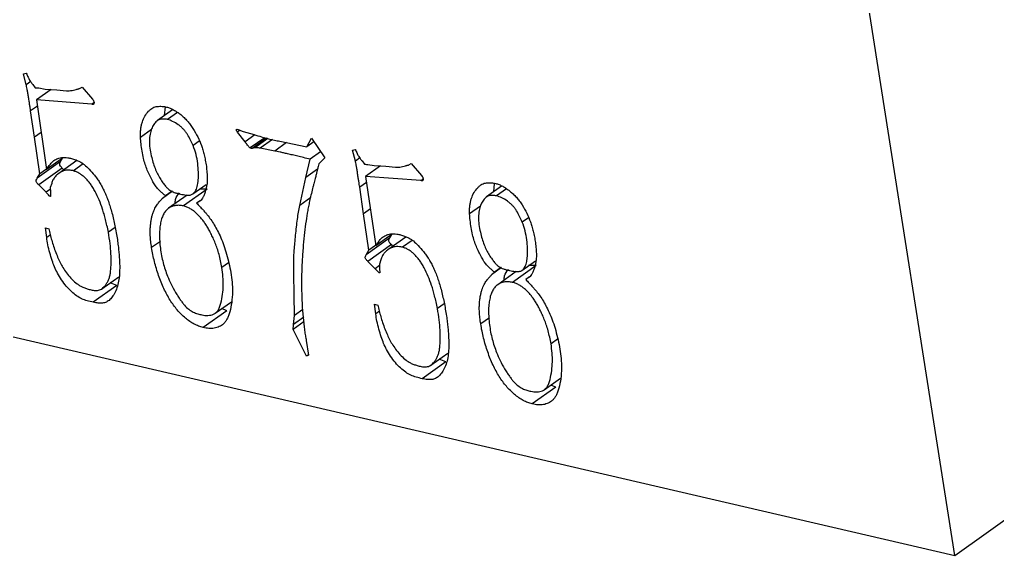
# Model space of a CAD drawing. Header units: millimetres. Extents: x 0 to 210, y 0 to 297.
# Drawn here: x 173.9 to 182.33, y 243.21 to 247.83 of the extents above; entities that cross this region are included whole.
import ezdxf

# ---------------------------------------------------------------- set-up
doc = ezdxf.new("R2010")
doc.units = ezdxf.units.MM

msp = doc.modelspace()

# ---------------------------------------------------------------- linework, layer by layer
at = {"color": 7, "linetype": 'Continuous', "lineweight": 25}
for p, q in [((181.9591, 243.2139), (180.8704, 250.1627)), ((173.9374, 247.3655), (173.962, 247.3712)), ((173.9623, 247.2713), (173.9374, 247.3655)), ((174.0009, 247.2989), (173.9623, 247.2713)), ((174.0201, 247.2723), (174.0398, 247.2449)), ((174.1783, 247.2302), (174.0511, 247.1395)), ((174.0704, 247.2433), (174.1251, 247.2335)), ((174.1251, 247.2335), (174.2245, 247.2273)), ((174.2245, 247.2273), (174.3093, 247.2191)), ((174.3567, 247.2224), (174.3931, 247.2313)), ((174.4223, 247.2385), (174.4432, 247.251)), ((174.4432, 247.251), (174.5328, 247.1473)), ((174.0511, 247.1395), (174.1375, 246.5397)), ((174.527, 247.1029), (174.0511, 247.1395)), ((174.0333, 246.818), (174.0002, 247.0456)), ((174.5457, 247.1162), (174.527, 247.1029)), ((175.2213, 247.054), (175.0924, 246.9621)), ((175.1539, 247.006), (175.1615, 247.0792)), ((175.2638, 247.0331), (175.1777, 246.9717)), ((175.0403, 246.8841), (174.9465, 246.8173)), ((175.778, 246.8868), (175.8314, 246.8684)), ((175.803, 246.8782), (175.7817, 246.8631)), ((174.0779, 246.5024), (174.0333, 246.818)), ((175.8476, 246.7792), (175.7817, 246.8631)), ((175.8314, 246.8684), (175.924, 246.8414)), ((175.9317, 246.8392), (175.8476, 246.7792)), ((176.0161, 246.8147), (175.8916, 246.7259)), ((176.0308, 246.8104), (175.9071, 246.7223)), ((176.0425, 246.807), (175.9317, 246.728)), ((176.0824, 246.7979), (175.9777, 246.7232)), ((176.3778, 246.736), (176.4187, 246.8119)), ((176.4187, 246.8119), (176.5344, 246.6396)), ((175.4524, 246.7837), (175.3998, 246.7463)), ((175.9317, 246.728), (175.9071, 246.7223)), ((176.1027, 246.6997), (175.9777, 246.7232)), ((176.1453, 246.7841), (176.3778, 246.736)), ((176.4399, 246.7803), (176.3778, 246.736)), ((176.7721, 246.707), (176.7966, 246.7127)), ((176.7969, 246.6128), (176.7721, 246.707)), ((174.2718, 246.6354), (174.1375, 246.5397)), ((174.2585, 246.6094), (174.2754, 246.6379)), ((176.3709, 246.4721), (176.4069, 246.629)), ((176.4979, 246.6939), (176.4069, 246.629)), ((176.5344, 246.6396), (176.4817, 246.5888)), ((176.8356, 246.6404), (176.7969, 246.6128)), ((174.2585, 246.6094), (174.0557, 246.4648)), ((174.2728, 246.5515), (174.07, 246.407)), ((174.1369, 246.5444), (174.0779, 246.5024)), ((174.3966, 246.6169), (174.2423, 246.5069)), ((174.2862, 246.5382), (174.2728, 246.5515)), ((174.4519, 246.5881), (174.3691, 246.529)), ((176.8548, 246.6138), (176.8745, 246.5864)), ((177.013, 246.5717), (176.8857, 246.481)), ((176.905, 246.5848), (176.9597, 246.575)), ((176.9597, 246.575), (177.0592, 246.5688)), ((177.0592, 246.5688), (177.1439, 246.5606)), ((177.1913, 246.5639), (177.2278, 246.5728)), ((177.257, 246.58), (177.2778, 246.5925)), ((177.2778, 246.5925), (177.3675, 246.4888)), ((174.0557, 246.4648), (174.0779, 246.5024)), ((176.3178, 246.2303), (176.3709, 246.4721)), ((176.8857, 246.481), (176.9722, 245.8812)), ((177.3617, 246.4444), (176.8857, 246.481)), ((177.3803, 246.4577), (177.3617, 246.4444)), ((168.1537, 246.4209), (181.9591, 243.2139)), ((174.133, 246.3441), (174.07, 246.407)), ((174.1698, 246.3704), (174.133, 246.3441)), ((174.1816, 246.4212), (174.1694, 246.3839)), ((174.1694, 246.3839), (174.1704, 246.3469)), ((175.5198, 246.3705), (175.317, 246.226)), ((175.3971, 246.3297), (175.5126, 246.412)), ((175.5198, 246.3705), (175.455, 246.3709)), ((176.868, 246.1595), (176.8349, 246.3871)), ((178.056, 246.3955), (177.927, 246.3036)), ((177.9886, 246.3475), (177.9962, 246.4207)), ((178.0985, 246.3746), (178.0123, 246.3132)), ((175.2223, 246.3534), (175.1349, 246.2911)), ((175.1349, 246.2911), (175.1618, 246.3132)), ((175.2196, 246.3544), (175.1618, 246.3132)), ((175.3486, 246.3202), (175.1885, 246.2061)), ((176.4125, 246.2978), (176.3178, 246.2303)), ((175.4621, 246.2742), (175.4295, 246.251)), ((175.4572, 246.2674), (175.4295, 246.251)), ((177.8749, 246.2256), (177.7812, 246.1588)), ((176.9125, 245.8439), (176.868, 246.1595)), ((178.2871, 246.1252), (178.2345, 246.0878)), ((174.1279, 246.0371), (174.1567, 246.0304)), ((174.1382, 245.9548), (174.1279, 246.0371)), ((174.727, 246.0406), (174.6696, 245.9996)), ((174.1709, 245.9781), (174.1382, 245.9548)), ((177.0932, 245.9509), (176.8904, 245.8063)), ((177.1065, 245.9769), (176.9722, 245.8812)), ((177.2312, 245.9584), (177.0769, 245.8484)), ((177.0932, 245.9509), (177.11, 245.9794)), ((175.1174, 245.921), (175.0422, 245.8674)), ((177.1075, 245.893), (176.9047, 245.7485)), ((176.9715, 245.8859), (176.9125, 245.8439)), ((177.1208, 245.8797), (177.1075, 245.893)), ((177.2866, 245.9296), (177.2038, 245.8705)), ((176.8904, 245.8063), (176.9125, 245.8439)), ((175.7047, 245.7358), (175.6479, 245.6954)), ((176.9677, 245.6856), (176.9047, 245.7485)), ((177.0045, 245.7119), (176.9677, 245.6856)), ((177.0162, 245.7627), (177.0041, 245.7254)), ((177.0041, 245.7254), (177.0051, 245.6884)), ((178.057, 245.6949), (177.9696, 245.6326)), ((178.0542, 245.6959), (177.9965, 245.6547)), ((178.3545, 245.712), (178.1516, 245.5675)), ((178.2318, 245.6712), (178.3473, 245.7535)), ((178.3545, 245.712), (178.2897, 245.7124)), ((174.6138, 245.5132), (174.7587, 245.6165)), ((177.9696, 245.6326), (177.9965, 245.6547)), ((178.1833, 245.6617), (178.0232, 245.5476)), ((178.2968, 245.6157), (178.2642, 245.5925)), ((174.7419, 245.5406), (174.5391, 245.3961)), ((174.7419, 245.5406), (174.6854, 245.5642)), ((178.2919, 245.6089), (178.2642, 245.5925)), ((175.59, 245.301), (175.729, 245.4001)), ((176.9626, 245.3786), (176.9914, 245.3719)), ((176.9729, 245.2963), (176.9626, 245.3786)), ((177.5617, 245.3821), (177.5042, 245.3411)), ((175.6891, 245.3236), (175.4862, 245.179)), ((175.6891, 245.3236), (175.646, 245.341)), ((176.2641, 245.2038), (176.2721, 245.2819)), ((176.346, 245.3346), (176.2721, 245.2819)), ((177.0056, 245.3196), (176.9729, 245.2963)), ((176.3568, 245.2306), (176.2605, 245.1619)), ((176.353, 245.2672), (176.2641, 245.2038)), ((177.9521, 245.2625), (177.8769, 245.2089)), ((176.3774, 244.9323), (176.2605, 245.1619)), ((176.3738, 245.0671), (176.3938, 244.9399)), ((178.5393, 245.0773), (178.4826, 245.0369)), ((176.3932, 244.9435), (176.3774, 244.9323)), ((176.3938, 244.9399), (176.3774, 244.9323)), ((177.4485, 244.8547), (177.5934, 244.958)), ((177.5766, 244.8821), (177.3738, 244.7376)), ((177.5766, 244.8821), (177.5201, 244.9057)), ((178.4247, 244.6425), (178.5637, 244.7416)), ((178.5237, 244.6651), (178.3209, 244.5205)), ((178.5237, 244.6651), (178.4807, 244.6825)), ((181.9591, 243.2139), (183.2352, 244.1235))]:
    msp.add_line(p, q, dxfattribs=at)
at = {"color": 8, "linetype": 'Continuous', "lineweight": 25}
for p, q in [((174.0586, 247.0872), (174.0002, 247.0456)), ((174.0914, 246.8595), (174.0333, 246.818)), ((176.2041, 246.7719), (176.1027, 246.6997)), ((176.4709, 246.5434), (176.3709, 246.4721)), ((176.8933, 246.4287), (176.8349, 246.3871)), ((176.9261, 246.201), (176.868, 246.1595))]:
    msp.add_line(p, q, dxfattribs=at)
at = {"color": 7, "linetype": 'Continuous', "lineweight": 25}
for points, knots in [([(173.962, 247.3712), (173.9675, 247.3593), (173.9767, 247.3392), (173.9903, 247.3128), (174.0041, 247.2913), (174.0146, 247.2789), (174.0201, 247.2723)], [0, 0, 0, 0, 0.345015, 0.581901, 0.776181, 1, 1, 1, 1]), ([(174.0002, 247.0456), (173.9989, 247.0541), (173.9961, 247.0724), (173.9915, 247.1016), (173.9863, 247.1345), (173.9808, 247.1694), (173.9759, 247.2028), (173.9704, 247.2315), (173.9665, 247.2536), (173.9635, 247.2661), (173.9623, 247.2713)], [0, 0, 0, 0, 0.113016, 0.24357, 0.389712, 0.551443, 0.707327, 0.835991, 0.93155, 1, 1, 1, 1]), ([(174.0398, 247.2449), (174.0458, 247.2442), (174.0562, 247.243), (174.0661, 247.2432), (174.0704, 247.2433)], [0, 0, 0, 0, 0.577157, 1, 1, 1, 1]), ([(174.3093, 247.2191), (174.3171, 247.2187), (174.3337, 247.2178), (174.3487, 247.2208), (174.3567, 247.2224)], [0, 0, 0, 0, 0.475816, 1, 1, 1, 1]), ([(174.3931, 247.2313), (174.3969, 247.2321), (174.4035, 247.2334), (174.4118, 247.236), (174.4178, 247.2374), (174.4211, 247.2382), (174.4223, 247.2385)], [0, 0, 0, 0, 0.380005, 0.666709, 0.876877, 1, 1, 1, 1]), ([(174.5328, 247.1473), (174.5362, 247.1423), (174.5423, 247.1336), (174.547, 247.1201), (174.5453, 247.1115), (174.5439, 247.1038), (174.5368, 247.1007), (174.5307, 247.1021), (174.527, 247.1029)], [0, 0, 0, 0, 0.241469, 0.42383, 0.568876, 0.687677, 0.812982, 1, 1, 1, 1]), ([(174.9465, 246.8173), (174.9463, 246.8302), (174.9459, 246.8554), (174.9487, 246.8905), (174.9537, 246.9224), (174.9644, 246.9599), (174.9838, 247.0013), (175.0092, 247.0367), (175.0336, 247.0589), (175.052, 247.0726), (175.0719, 247.0808), (175.0987, 247.0852), (175.1315, 247.0857), (175.1582, 247.0811), (175.171, 247.0789)], [0, 0, 0, 0, 0.0823194, 0.1605449, 0.2332427, 0.3029983, 0.4387084, 0.5764158, 0.6433018, 0.7044207, 0.7610218, 0.814001, 0.9115092, 1, 1, 1, 1]), ([(175.171, 247.0789), (175.1811, 247.0757), (175.2013, 247.0693), (175.232, 247.0549), (175.2624, 247.0361), (175.2926, 247.0141), (175.3219, 246.9885), (175.3495, 246.9597), (175.3755, 246.928), (175.4065, 246.8821), (175.44, 246.822), (175.4675, 246.7599), (175.4838, 246.7081), (175.4955, 246.6651), (175.5052, 246.6181), (175.5108, 246.5855), (175.5138, 246.5684)], [0, 0, 0, 0, 0.056235, 0.112098, 0.168637, 0.227112, 0.285338, 0.344589, 0.403714, 0.465189, 0.586715, 0.706633, 0.768888, 0.838541, 0.915708, 1, 1, 1, 1]), ([(175.1777, 246.9717), (175.1679, 246.9733), (175.1491, 246.9765), (175.124, 246.975), (175.1025, 246.9695), (175.0807, 246.9542), (175.0597, 246.9282), (175.0397, 246.8906), (175.0268, 246.8435), (175.0222, 246.7874), (175.0245, 246.7249), (175.0345, 246.6808), (175.0395, 246.6587)], [0, 0, 0, 0, 0.0711944, 0.1365784, 0.1946385, 0.2508095, 0.3603355, 0.4710743, 0.5891931, 0.7227135, 0.8617882, 1, 1, 1, 1]), ([(175.3998, 246.7463), (175.3925, 246.7622), (175.3777, 246.7944), (175.3561, 246.8343), (175.3354, 246.8655), (175.3169, 246.8876), (175.2954, 246.9078), (175.2645, 246.932), (175.2246, 246.957), (175.1929, 246.9669), (175.1777, 246.9717)], [0, 0, 0, 0, 0.154374, 0.313995, 0.394313, 0.477446, 0.563445, 0.653938, 0.83395, 1, 1, 1, 1]), ([(175.7817, 246.8631), (175.7791, 246.8667), (175.7752, 246.8724), (175.7701, 246.8808), (175.7725, 246.886), (175.7759, 246.8865), (175.778, 246.8868)], [0, 0, 0, 0, 0.39424, 0.60342, 0.74829, 1, 1, 1, 1]), ([(175.1618, 246.3132), (175.154, 246.3199), (175.1384, 246.3335), (175.1144, 246.3539), (175.0909, 246.3782), (175.0686, 246.4085), (175.0468, 246.4455), (175.0254, 246.4887), (175.0045, 246.5353), (174.9855, 246.5851), (174.9701, 246.6398), (174.9594, 246.6992), (174.9506, 246.7597), (174.9478, 246.7989), (174.9465, 246.8173)], [0, 0, 0, 0, 0.0534292, 0.1073146, 0.1632402, 0.2240552, 0.295116, 0.3787441, 0.4688327, 0.5574555, 0.6557416, 0.7720879, 0.8925048, 1, 1, 1, 1]), ([(175.924, 246.8414), (175.9459, 246.8347), (175.9874, 246.8218), (176.0463, 246.8056), (176.0982, 246.7928), (176.1304, 246.7869), (176.1453, 246.7841)], [0, 0, 0, 0, 0.294882, 0.559386, 0.795493, 1, 1, 1, 1]), ([(175.2907, 246.3289), (175.2994, 246.3271), (175.3155, 246.3238), (175.3381, 246.3198), (175.3568, 246.3192), (175.3732, 246.3191), (175.3868, 246.3233), (175.399, 246.3303), (175.41, 246.3412), (175.4202, 246.3549), (175.4294, 246.3724), (175.4355, 246.395), (175.441, 246.4208), (175.4456, 246.4618), (175.4463, 246.5192), (175.4404, 246.5928), (175.427, 246.6694), (175.4088, 246.7209), (175.3998, 246.7463)], [0, 0, 0, 0, 0.049927, 0.093231, 0.130947, 0.163106, 0.192449, 0.223644, 0.257915, 0.295403, 0.33672, 0.383027, 0.434205, 0.490995, 0.613992, 0.743335, 0.873788, 1, 1, 1, 1]), ([(175.8916, 246.7259), (175.8892, 246.7276), (175.8832, 246.732), (175.8739, 246.7436), (175.8612, 246.7593), (175.8525, 246.7721), (175.8476, 246.7792)], [0, 0, 0, 0, 0.130502, 0.33666, 0.628904, 1, 1, 1, 1]), ([(175.9071, 246.7223), (175.9041, 246.7223), (175.8991, 246.7222), (175.8937, 246.7248), (175.8916, 246.7259)], [0, 0, 0, 0, 0.5977121, 1, 1, 1, 1]), ([(175.9777, 246.7232), (175.9684, 246.7255), (175.9525, 246.7293), (175.9378, 246.7284), (175.9317, 246.728)], [0, 0, 0, 0, 0.581252, 1, 1, 1, 1]), ([(176.7966, 246.7127), (176.8021, 246.7008), (176.8114, 246.6807), (176.825, 246.6543), (176.8388, 246.6328), (176.8492, 246.6204), (176.8548, 246.6138)], [0, 0, 0, 0, 0.345015, 0.581901, 0.776181, 1, 1, 1, 1]), ([(174.1375, 246.5397), (174.1453, 246.551), (174.1597, 246.5719), (174.1813, 246.6016), (174.2081, 246.6249), (174.2375, 246.6371), (174.2658, 246.6441), (174.2916, 246.6449), (174.3207, 246.6425), (174.3415, 246.638), (174.3524, 246.6357)], [0, 0, 0, 0, 0.16368, 0.301929, 0.438533, 0.596935, 0.6858, 0.782136, 0.886053, 1, 1, 1, 1]), ([(174.3524, 246.6357), (174.3633, 246.6324), (174.3839, 246.6262), (174.4132, 246.6139), (174.4391, 246.6001), (174.47, 246.5775), (174.5071, 246.5411), (174.5435, 246.4995), (174.5729, 246.4604), (174.5951, 246.4273), (174.6155, 246.391), (174.6352, 246.3522), (174.6533, 246.3103), (174.6706, 246.2653), (174.6861, 246.2168), (174.7064, 246.1463), (174.7276, 246.052), (174.7408, 245.9756), (174.7477, 245.9358)], [0, 0, 0, 0, 0.046109, 0.087155, 0.123051, 0.15573, 0.221827, 0.298939, 0.341043, 0.385262, 0.431827, 0.480895, 0.532543, 0.58828, 0.648208, 0.712096, 0.849919, 1, 1, 1, 1]), ([(175.0395, 246.6587), (175.044, 246.64), (175.0526, 246.6041), (175.07, 246.5521), (175.0908, 246.5049), (175.1145, 246.4634), (175.1384, 246.4283), (175.1598, 246.399), (175.1798, 246.3773), (175.1983, 246.361), (175.2175, 246.3507), (175.2389, 246.3422), (175.2638, 246.3341), (175.2813, 246.3307), (175.2907, 246.3289)], [0, 0, 0, 0, 0.133216, 0.255677, 0.367143, 0.470342, 0.561625, 0.638309, 0.70123, 0.751142, 0.798993, 0.855877, 0.922749, 1, 1, 1, 1]), ([(176.4069, 246.629), (176.3883, 246.6336), (176.3528, 246.6425), (176.302, 246.6548), (176.2564, 246.665), (176.2157, 246.6755), (176.1804, 246.6827), (176.1499, 246.6901), (176.1245, 246.6956), (176.1094, 246.6985), (176.1027, 246.6997)], [0, 0, 0, 0, 0.182631, 0.349926, 0.499337, 0.63343, 0.749646, 0.849253, 0.933546, 1, 1, 1, 1]), ([(174.2728, 246.5515), (174.2673, 246.5575), (174.2588, 246.5667), (174.2485, 246.5829), (174.2521, 246.5966), (174.256, 246.6045), (174.2585, 246.6094)], [0, 0, 0, 0, 0.325779, 0.505708, 0.688422, 1, 1, 1, 1]), ([(175.5138, 246.5684), (175.5154, 246.5503), (175.5186, 246.5142), (175.5221, 246.4691), (175.5213, 246.4331), (175.5176, 246.4048), (175.5116, 246.3744), (175.5024, 246.3443), (175.4927, 246.3159), (175.4808, 246.294), (175.4707, 246.2765), (175.4613, 246.2702), (175.4572, 246.2674)], [0, 0, 0, 0, 0.155079, 0.308185, 0.38711, 0.475602, 0.574261, 0.682926, 0.787798, 0.875255, 0.945007, 1, 1, 1, 1]), ([(176.4817, 246.5888), (176.4801, 246.5817), (176.4772, 246.5686), (176.4725, 246.551), (176.4695, 246.5362), (176.4669, 246.5254), (176.4646, 246.5165), (176.4623, 246.5074), (176.4592, 246.4951), (176.4554, 246.4798), (176.4509, 246.4613), (176.445, 246.4403), (176.4387, 246.4159), (176.4298, 246.3798), (176.4182, 246.3348), (176.4058, 246.2825), (176.3955, 246.2336), (176.3836, 246.1726), (176.3712, 246.0948), (176.3587, 245.9953), (176.348, 245.8858), (176.3393, 245.7666), (176.3332, 245.6398), (176.3332, 245.5301), (176.3358, 245.4422), (176.3377, 245.379), (176.3425, 245.3177), (176.3472, 245.2598), (176.3532, 245.2054), (176.3595, 245.1553), (176.3661, 245.1098), (176.3714, 245.0808), (176.3738, 245.0671)], [0, 0, 0, 0, 0.015084, 0.027682, 0.038176, 0.046184, 0.050774, 0.057367, 0.065961, 0.077144, 0.090329, 0.105622, 0.123156, 0.142934, 0.183075, 0.220421, 0.254637, 0.285833, 0.347598, 0.413943, 0.485758, 0.564429, 0.647139, 0.730978, 0.772166, 0.811683, 0.84919, 0.884793, 0.917964, 0.94821, 0.975549, 1, 1, 1, 1]), ([(176.8349, 246.3871), (176.8336, 246.3956), (176.8307, 246.4139), (176.8261, 246.4431), (176.821, 246.476), (176.8155, 246.5109), (176.8106, 246.5443), (176.8051, 246.573), (176.8011, 246.5951), (176.7982, 246.6076), (176.7969, 246.6128)], [0, 0, 0, 0, 0.113016, 0.24357, 0.389712, 0.551443, 0.707327, 0.835991, 0.93155, 1, 1, 1, 1]), ([(176.8745, 246.5864), (176.8805, 246.5857), (176.8908, 246.5845), (176.9008, 246.5847), (176.905, 246.5848)], [0, 0, 0, 0, 0.577157, 1, 1, 1, 1]), ([(177.1439, 246.5606), (177.1518, 246.5602), (177.1683, 246.5593), (177.1834, 246.5623), (177.1913, 246.5639)], [0, 0, 0, 0, 0.475816, 1, 1, 1, 1]), ([(177.2278, 246.5728), (177.2315, 246.5736), (177.2382, 246.5749), (177.2465, 246.5775), (177.2525, 246.5789), (177.2558, 246.5797), (177.257, 246.58)], [0, 0, 0, 0, 0.380005, 0.666709, 0.876877, 1, 1, 1, 1]), ([(174.07, 246.407), (174.0645, 246.4129), (174.056, 246.4222), (174.0457, 246.4383), (174.0493, 246.452), (174.0532, 246.4599), (174.0557, 246.4648)], [0, 0, 0, 0, 0.325779, 0.505708, 0.688422, 1, 1, 1, 1]), ([(174.3691, 246.529), (174.3598, 246.5309), (174.3417, 246.5345), (174.3162, 246.5354), (174.2934, 246.5316), (174.2666, 246.5221), (174.2379, 246.5059), (174.2119, 246.4798), (174.192, 246.4528), (174.1849, 246.4313), (174.1816, 246.4212)], [0, 0, 0, 0, 0.10504, 0.204188, 0.29954, 0.393355, 0.571119, 0.731918, 0.874788, 1, 1, 1, 1]), ([(174.6696, 245.9996), (174.6657, 246.0187), (174.6584, 246.0552), (174.6454, 246.1078), (174.633, 246.1553), (174.6158, 246.2115), (174.5912, 246.2767), (174.5624, 246.339), (174.5361, 246.3851), (174.5156, 246.4163), (174.4934, 246.4442), (174.4701, 246.4687), (174.4457, 246.4897), (174.4207, 246.5071), (174.395, 246.5205), (174.3778, 246.5262), (174.3691, 246.529)], [0, 0, 0, 0, 0.095968, 0.183297, 0.262687, 0.332885, 0.462934, 0.586889, 0.646029, 0.701633, 0.754231, 0.805292, 0.854723, 0.902901, 0.950636, 1, 1, 1, 1]), ([(177.3675, 246.4888), (177.3709, 246.4838), (177.3769, 246.4751), (177.3817, 246.4616), (177.38, 246.453), (177.3786, 246.4453), (177.3715, 246.4422), (177.3654, 246.4436), (177.3617, 246.4444)], [0, 0, 0, 0, 0.241469, 0.42383, 0.568876, 0.687677, 0.812982, 1, 1, 1, 1]), ([(177.7812, 246.1588), (177.781, 246.1717), (177.7805, 246.1969), (177.7834, 246.232), (177.7884, 246.2639), (177.7991, 246.3014), (177.8185, 246.3428), (177.8439, 246.3782), (177.8683, 246.4004), (177.8867, 246.4141), (177.9066, 246.4223), (177.9334, 246.4267), (177.9662, 246.4272), (177.9929, 246.4226), (178.0056, 246.4204)], [0, 0, 0, 0, 0.082319, 0.160545, 0.233243, 0.302998, 0.438708, 0.576416, 0.643302, 0.704421, 0.761022, 0.814001, 0.911509, 1, 1, 1, 1]), ([(178.0056, 246.4204), (178.0158, 246.4172), (178.036, 246.4108), (178.0666, 246.3964), (178.0971, 246.3776), (178.1273, 246.3556), (178.1566, 246.33), (178.1842, 246.3012), (178.2102, 246.2695), (178.2412, 246.2236), (178.2747, 246.1635), (178.3022, 246.1014), (178.3184, 246.0496), (178.3302, 246.0066), (178.3399, 245.9596), (178.3455, 245.927), (178.3485, 245.9099)], [0, 0, 0, 0, 0.056235, 0.112098, 0.168637, 0.227112, 0.285338, 0.344589, 0.403714, 0.465189, 0.586715, 0.706633, 0.768888, 0.838541, 0.915708, 1, 1, 1, 1]), ([(174.1704, 246.3469), (174.1709, 246.3417), (174.1718, 246.3326), (174.1721, 246.3207), (174.1718, 246.3136), (174.1727, 246.3067), (174.1663, 246.3091), (174.1594, 246.3163), (174.1475, 246.3285), (174.1383, 246.3383), (174.133, 246.3441)], [0, 0, 0, 0, 0.176722, 0.310248, 0.404348, 0.455422, 0.494558, 0.597754, 0.76437, 1, 1, 1, 1]), ([(175.0422, 245.8674), (175.0395, 245.8853), (175.0344, 245.92), (175.0306, 245.969), (175.0294, 246.0134), (175.0316, 246.053), (175.036, 246.0884), (175.0411, 246.1207), (175.0484, 246.1491), (175.0594, 246.1814), (175.074, 246.2159), (175.0958, 246.2473), (175.1167, 246.2706), (175.1293, 246.2848), (175.1349, 246.2911)], [0, 0, 0, 0, 0.104951, 0.202568, 0.292325, 0.374675, 0.451313, 0.522808, 0.588893, 0.650316, 0.760628, 0.855216, 0.935458, 1, 1, 1, 1]), ([(175.244, 246.2457), (175.2448, 246.2582), (175.2472, 246.2964), (175.2676, 246.3216), (175.2812, 246.3384)], [0, 0, 0, 0, 0.328513, 1, 1, 1, 1]), ([(178.0123, 246.3132), (178.0026, 246.3148), (177.9838, 246.318), (177.9587, 246.3165), (177.9372, 246.311), (177.9154, 246.2957), (177.8943, 246.2697), (177.8744, 246.2321), (177.8615, 246.185), (177.8569, 246.1289), (177.8591, 246.0664), (177.8692, 246.0223), (177.8742, 246.0002)], [0, 0, 0, 0, 0.0711944, 0.1365784, 0.1946385, 0.2508095, 0.3603355, 0.4710743, 0.5891931, 0.7227135, 0.8617882, 1, 1, 1, 1]), ([(178.2345, 246.0878), (178.2272, 246.1037), (178.2124, 246.1359), (178.1908, 246.1758), (178.1701, 246.207), (178.1515, 246.2291), (178.1301, 246.2493), (178.0992, 246.2735), (178.0593, 246.2985), (178.0276, 246.3084), (178.0123, 246.3132)], [0, 0, 0, 0, 0.154374, 0.313995, 0.394313, 0.477446, 0.563445, 0.653938, 0.83395, 1, 1, 1, 1]), ([(175.317, 246.226), (175.3051, 246.2282), (175.2815, 246.2325), (175.2482, 246.2312), (175.2178, 246.2229), (175.19, 246.2088), (175.1658, 246.1874), (175.1458, 246.159), (175.1298, 246.1238), (175.1188, 246.0815), (175.1119, 246.0335), (175.1088, 245.9806), (175.1111, 245.9226), (175.117, 245.8613), (175.1266, 245.7989), (175.1405, 245.7376), (175.1571, 245.6787), (175.1719, 245.6404), (175.1792, 245.6216)], [0, 0, 0, 0, 0.049544, 0.098647, 0.147016, 0.197391, 0.249169, 0.303278, 0.360936, 0.423419, 0.489643, 0.559715, 0.63292, 0.71043, 0.788291, 0.862093, 0.932274, 1, 1, 1, 1]), ([(175.6479, 245.6954), (175.6442, 245.715), (175.6369, 245.7527), (175.6235, 245.8077), (175.6082, 245.8587), (175.5907, 245.9058), (175.5715, 245.949), (175.5533, 245.989), (175.534, 246.0253), (175.5146, 246.0584), (175.4945, 246.0887), (175.473, 246.1165), (175.4505, 246.1419), (175.4266, 246.165), (175.4017, 246.1861), (175.3746, 246.2027), (175.3462, 246.2168), (175.3269, 246.2229), (175.317, 246.226)], [0, 0, 0, 0, 0.096197, 0.184814, 0.26699, 0.342502, 0.412858, 0.478044, 0.538132, 0.593767, 0.646256, 0.696474, 0.746536, 0.794935, 0.843864, 0.893492, 0.945521, 1, 1, 1, 1]), ([(175.4295, 246.251), (175.4389, 246.2411), (175.4566, 246.2224), (175.4816, 246.1959), (175.5029, 246.1721), (175.5265, 246.1438), (175.5532, 246.1082), (175.5832, 246.062), (175.6116, 246.0096), (175.6397, 245.9507), (175.6661, 245.8836), (175.689, 245.8097), (175.7088, 245.7313), (175.7256, 245.6506), (175.7366, 245.568), (175.7381, 245.5137), (175.7388, 245.4857)], [0, 0, 0, 0, 0.046347, 0.087169, 0.123229, 0.153805, 0.210929, 0.271798, 0.337725, 0.41182, 0.493885, 0.587029, 0.685807, 0.785714, 0.8894, 1, 1, 1, 1]), ([(176.2721, 245.2819), (176.2721, 245.2988), (176.2721, 245.3348), (176.271, 245.3927), (176.2706, 245.4571), (176.2688, 245.5262), (176.2677, 245.5941), (176.2664, 245.6555), (176.2664, 245.7072), (176.2662, 245.7527), (176.2676, 245.798), (176.271, 245.8489), (176.2759, 245.9087), (176.2823, 245.9752), (176.2894, 246.0442), (176.2983, 246.1103), (176.3069, 246.1724), (176.3142, 246.2114), (176.3178, 246.2303)], [0, 0, 0, 0, 0.0522433, 0.1113241, 0.1773841, 0.2507114, 0.3227673, 0.385727, 0.4388153, 0.4823889, 0.5262086, 0.5805026, 0.6443701, 0.7182408, 0.7950553, 0.8678892, 0.9361023, 1, 1, 1, 1]), ([(177.9965, 245.6547), (177.9887, 245.6614), (177.973, 245.675), (177.9491, 245.6954), (177.9256, 245.7197), (177.9033, 245.75), (177.8815, 245.787), (177.8601, 245.8302), (177.8392, 245.8768), (177.8202, 245.9266), (177.8048, 245.9813), (177.7941, 246.0407), (177.7853, 246.1012), (177.7825, 246.1404), (177.7812, 246.1588)], [0, 0, 0, 0, 0.0534292, 0.1073146, 0.1632402, 0.2240552, 0.295116, 0.3787441, 0.4688327, 0.5574555, 0.6557416, 0.7720879, 0.8925048, 1, 1, 1, 1]), ([(178.1254, 245.6704), (178.134, 245.6686), (178.1502, 245.6653), (178.1727, 245.6613), (178.1915, 245.6607), (178.2079, 245.6606), (178.2215, 245.6648), (178.2337, 245.6718), (178.2446, 245.6826), (178.2549, 245.6964), (178.2641, 245.7139), (178.2702, 245.7365), (178.2757, 245.7623), (178.2802, 245.8033), (178.281, 245.8607), (178.2751, 245.9342), (178.2616, 246.0109), (178.2434, 246.0624), (178.2345, 246.0878)], [0, 0, 0, 0, 0.049927, 0.093231, 0.130947, 0.163106, 0.192449, 0.223644, 0.257915, 0.295403, 0.33672, 0.383027, 0.434205, 0.490995, 0.613992, 0.743335, 0.873788, 1, 1, 1, 1]), ([(174.5391, 245.3961), (174.5214, 245.3998), (174.4886, 245.4068), (174.4403, 245.4242), (174.3947, 245.4516), (174.3499, 245.4882), (174.3056, 245.5344), (174.2656, 245.5885), (174.2313, 245.6444), (174.2049, 245.7011), (174.1837, 245.7599), (174.1644, 245.8236), (174.1476, 245.89), (174.1413, 245.9336), (174.1382, 245.9548)], [0, 0, 0, 0, 0.086539, 0.160505, 0.230826, 0.306984, 0.389405, 0.476513, 0.562312, 0.63914, 0.718809, 0.811238, 0.908408, 1, 1, 1, 1]), ([(174.1567, 246.0304), (174.1603, 246.0136), (174.1674, 245.9804), (174.1811, 245.9301), (174.1971, 245.8783), (174.2164, 245.8256), (174.2367, 245.7747), (174.2591, 245.7278), (174.2856, 245.6826), (174.3179, 245.6373), (174.3561, 245.5925), (174.3929, 245.5596), (174.4251, 245.538), (174.4519, 245.5241), (174.4812, 245.5134), (174.5014, 245.508), (174.5119, 245.5051)], [0, 0, 0, 0, 0.07983, 0.158012, 0.237568, 0.323993, 0.406629, 0.478298, 0.548615, 0.629601, 0.714255, 0.799023, 0.843501, 0.890999, 0.942888, 1, 1, 1, 1]), ([(174.5119, 245.5051), (174.5242, 245.5024), (174.5492, 245.4967), (174.5794, 245.4976), (174.602, 245.5052), (174.6187, 245.5161), (174.6351, 245.5317), (174.651, 245.5515), (174.6648, 245.5755), (174.6767, 245.6019), (174.6847, 245.6317), (174.6913, 245.6756), (174.6942, 245.7365), (174.6932, 245.8161), (174.6853, 245.9046), (174.6749, 245.9672), (174.6696, 245.9996)], [0, 0, 0, 0, 0.060659, 0.123016, 0.156971, 0.195019, 0.237933, 0.287155, 0.338703, 0.390235, 0.442188, 0.495449, 0.60701, 0.727833, 0.859011, 1, 1, 1, 1]), ([(176.9722, 245.8812), (176.98, 245.8925), (176.9944, 245.9134), (177.016, 245.9431), (177.0428, 245.9664), (177.0722, 245.9786), (177.1005, 245.9856), (177.1263, 245.9864), (177.1554, 245.984), (177.1762, 245.9795), (177.1871, 245.9772)], [0, 0, 0, 0, 0.16368, 0.301929, 0.438533, 0.596935, 0.6858, 0.782136, 0.886053, 1, 1, 1, 1]), ([(177.1075, 245.893), (177.102, 245.899), (177.0935, 245.9082), (177.0832, 245.9244), (177.0868, 245.9381), (177.0907, 245.946), (177.0932, 245.9509)], [0, 0, 0, 0, 0.325779, 0.505708, 0.688422, 1, 1, 1, 1]), ([(177.1871, 245.9772), (177.198, 245.9739), (177.2185, 245.9677), (177.2478, 245.9554), (177.2738, 245.9416), (177.3047, 245.919), (177.3418, 245.8826), (177.3781, 245.841), (177.4075, 245.8019), (177.4298, 245.7688), (177.4502, 245.7325), (177.4699, 245.6937), (177.488, 245.6518), (177.5052, 245.6068), (177.5208, 245.5583), (177.5411, 245.4878), (177.5623, 245.3935), (177.5755, 245.3171), (177.5824, 245.2773)], [0, 0, 0, 0, 0.046109, 0.087155, 0.123051, 0.15573, 0.221827, 0.298939, 0.341043, 0.385262, 0.431827, 0.480895, 0.532543, 0.58828, 0.648208, 0.712096, 0.849919, 1, 1, 1, 1]), ([(177.8742, 246.0002), (177.8787, 245.9815), (177.8873, 245.9456), (177.9046, 245.8936), (177.9255, 245.8464), (177.9492, 245.8049), (177.9731, 245.7698), (177.9945, 245.7405), (178.0144, 245.7188), (178.0329, 245.7025), (178.0522, 245.6922), (178.0735, 245.6837), (178.0985, 245.6756), (178.116, 245.6722), (178.1254, 245.6704)], [0, 0, 0, 0, 0.133216, 0.255677, 0.367143, 0.470342, 0.561625, 0.638309, 0.70123, 0.751142, 0.798993, 0.855877, 0.922749, 1, 1, 1, 1]), ([(174.7477, 245.9358), (174.7498, 245.9182), (174.754, 245.8843), (174.7597, 245.8351), (174.7632, 245.79), (174.7672, 245.7355), (174.7676, 245.6744), (174.7639, 245.6074), (174.7532, 245.5473), (174.7348, 245.4953), (174.7113, 245.4518), (174.6847, 245.4182), (174.6544, 245.3971), (174.6204, 245.3868), (174.5815, 245.3879), (174.5538, 245.3932), (174.5391, 245.3961)], [0, 0, 0, 0, 0.0681, 0.131733, 0.190995, 0.24583, 0.346135, 0.437651, 0.523937, 0.610471, 0.691597, 0.76162, 0.823594, 0.878978, 0.935773, 1, 1, 1, 1]), ([(175.4862, 245.179), (175.4732, 245.1826), (175.4474, 245.1898), (175.4084, 245.2076), (175.3701, 245.231), (175.3326, 245.2596), (175.2968, 245.2932), (175.2623, 245.3297), (175.2308, 245.3708), (175.2008, 245.415), (175.1733, 245.4631), (175.1471, 245.5144), (175.1238, 245.5693), (175.1021, 245.6268), (175.0828, 245.6863), (175.0662, 245.7466), (175.0526, 245.8071), (175.0457, 245.8473), (175.0422, 245.8674)], [0, 0, 0, 0, 0.054746, 0.107765, 0.161329, 0.215813, 0.270982, 0.326676, 0.382831, 0.441307, 0.502415, 0.56646, 0.633471, 0.704216, 0.777262, 0.850634, 0.925149, 1, 1, 1, 1]), ([(177.2038, 245.8705), (177.1945, 245.8724), (177.1764, 245.876), (177.1509, 245.8769), (177.128, 245.8731), (177.1013, 245.8636), (177.0725, 245.8474), (177.0466, 245.8213), (177.0267, 245.7943), (177.0196, 245.7728), (177.0162, 245.7627)], [0, 0, 0, 0, 0.10504, 0.204188, 0.29954, 0.393355, 0.571119, 0.731918, 0.874788, 1, 1, 1, 1]), ([(177.5042, 245.3411), (177.5004, 245.3602), (177.4931, 245.3967), (177.4801, 245.4493), (177.4677, 245.4968), (177.4505, 245.553), (177.4258, 245.6182), (177.3971, 245.6805), (177.3708, 245.7266), (177.3503, 245.7578), (177.3281, 245.7857), (177.3048, 245.8102), (177.2804, 245.8312), (177.2554, 245.8486), (177.2297, 245.862), (177.2125, 245.8677), (177.2038, 245.8705)], [0, 0, 0, 0, 0.095968, 0.183297, 0.262687, 0.332885, 0.462934, 0.586889, 0.646029, 0.701633, 0.754231, 0.805292, 0.854723, 0.902901, 0.950636, 1, 1, 1, 1]), ([(178.3485, 245.9099), (178.3501, 245.8918), (178.3533, 245.8557), (178.3568, 245.8106), (178.356, 245.7746), (178.3523, 245.7463), (178.3463, 245.7159), (178.3371, 245.6858), (178.3273, 245.6574), (178.3155, 245.6355), (178.3053, 245.618), (178.296, 245.6117), (178.2919, 245.6089)], [0, 0, 0, 0, 0.1550792, 0.3081851, 0.3871101, 0.4756022, 0.5742614, 0.6829261, 0.787798, 0.875255, 0.9450067, 1, 1, 1, 1]), ([(176.9047, 245.7485), (176.8992, 245.7544), (176.8907, 245.7637), (176.8803, 245.7798), (176.884, 245.7935), (176.8879, 245.8014), (176.8904, 245.8063)], [0, 0, 0, 0, 0.325779, 0.505708, 0.688422, 1, 1, 1, 1]), ([(175.4741, 245.2875), (175.4831, 245.2857), (175.5012, 245.2821), (175.5272, 245.2819), (175.5519, 245.2851), (175.5757, 245.2916), (175.597, 245.3048), (175.6147, 245.3258), (175.6292, 245.354), (175.6432, 245.4008), (175.6543, 245.4632), (175.6609, 245.5393), (175.6581, 245.6166), (175.6513, 245.669), (175.6479, 245.6954)], [0, 0, 0, 0, 0.050945, 0.101962, 0.152979, 0.204695, 0.258507, 0.317087, 0.381378, 0.45449, 0.602548, 0.73772, 0.868324, 1, 1, 1, 1]), ([(175.1792, 245.6216), (175.1888, 245.5983), (175.2085, 245.5506), (175.2408, 245.4928), (175.2685, 245.4488), (175.288, 245.4187), (175.3074, 245.393), (175.3307, 245.3639), (175.3616, 245.3345), (175.4005, 245.31), (175.4384, 245.2952), (175.4625, 245.2901), (175.4741, 245.2875)], [0, 0, 0, 0, 0.159585, 0.3261012, 0.4074098, 0.4799249, 0.5464947, 0.6048018, 0.7087718, 0.8105945, 0.9084363, 1, 1, 1, 1]), ([(177.0051, 245.6884), (177.0056, 245.6832), (177.0064, 245.6741), (177.0068, 245.6622), (177.0065, 245.6551), (177.0074, 245.6482), (177.001, 245.6506), (176.9941, 245.6578), (176.9822, 245.67), (176.973, 245.6798), (176.9677, 245.6856)], [0, 0, 0, 0, 0.176722, 0.310248, 0.404348, 0.455422, 0.494558, 0.597754, 0.76437, 1, 1, 1, 1]), ([(177.8769, 245.2089), (177.8742, 245.2268), (177.8691, 245.2615), (177.8653, 245.3105), (177.8641, 245.3549), (177.8663, 245.3945), (177.8707, 245.4299), (177.8758, 245.4622), (177.8831, 245.4906), (177.8941, 245.5229), (177.9087, 245.5574), (177.9305, 245.5888), (177.9513, 245.6121), (177.964, 245.6263), (177.9696, 245.6326)], [0, 0, 0, 0, 0.104951, 0.202568, 0.292325, 0.374675, 0.451313, 0.522808, 0.588893, 0.650316, 0.760628, 0.855216, 0.935458, 1, 1, 1, 1]), ([(178.0786, 245.5872), (178.0794, 245.5997), (178.0819, 245.6379), (178.1022, 245.6631), (178.1159, 245.6799)], [0, 0, 0, 0, 0.328513, 1, 1, 1, 1]), ([(178.1516, 245.5675), (178.1398, 245.5697), (178.1162, 245.574), (178.0829, 245.5727), (178.0525, 245.5644), (178.0247, 245.5503), (178.0005, 245.5289), (177.9805, 245.5005), (177.9644, 245.4653), (177.9535, 245.423), (177.9465, 245.375), (177.9435, 245.3221), (177.9458, 245.2641), (177.9517, 245.2028), (177.9613, 245.1404), (177.9751, 245.0791), (177.9918, 245.0202), (178.0066, 244.9819), (178.0138, 244.9631)], [0, 0, 0, 0, 0.049544, 0.098647, 0.147016, 0.197391, 0.249169, 0.303278, 0.360936, 0.423419, 0.489643, 0.559715, 0.63292, 0.71043, 0.788291, 0.862093, 0.932274, 1, 1, 1, 1]), ([(178.4826, 245.0369), (178.4788, 245.0565), (178.4716, 245.0942), (178.4582, 245.1492), (178.4429, 245.2002), (178.4253, 245.2473), (178.4062, 245.2905), (178.388, 245.3305), (178.3687, 245.3668), (178.3492, 245.3999), (178.3291, 245.4302), (178.3076, 245.458), (178.2851, 245.4834), (178.2613, 245.5065), (178.2364, 245.5276), (178.2093, 245.5442), (178.1809, 245.5582), (178.1615, 245.5643), (178.1516, 245.5675)], [0, 0, 0, 0, 0.096197, 0.184814, 0.26699, 0.342502, 0.412858, 0.478044, 0.538132, 0.593767, 0.646256, 0.696474, 0.746536, 0.794935, 0.843864, 0.893492, 0.945521, 1, 1, 1, 1]), ([(178.2642, 245.5925), (178.2736, 245.5826), (178.2913, 245.5639), (178.3163, 245.5374), (178.3375, 245.5136), (178.3612, 245.4853), (178.3879, 245.4497), (178.4178, 245.4035), (178.4463, 245.3511), (178.4744, 245.2922), (178.5007, 245.2251), (178.5237, 245.1512), (178.5435, 245.0728), (178.5603, 244.9921), (178.5712, 244.9095), (178.5727, 244.8552), (178.5735, 244.8272)], [0, 0, 0, 0, 0.0463465, 0.0871685, 0.1232289, 0.1538046, 0.2109286, 0.2717982, 0.3377252, 0.4118203, 0.4938845, 0.5870288, 0.6858074, 0.7857144, 0.8894003, 1, 1, 1, 1]), ([(175.7388, 245.4857), (175.7372, 245.455), (175.734, 245.3952), (175.7199, 245.3276), (175.7045, 245.2807), (175.6921, 245.2512), (175.6779, 245.2275), (175.6565, 245.2044), (175.6256, 245.1841), (175.5829, 245.1707), (175.5361, 245.1678), (175.5027, 245.1753), (175.4862, 245.179)], [0, 0, 0, 0, 0.1744168, 0.3391564, 0.4153355, 0.4838062, 0.544851, 0.5993509, 0.700955, 0.8019961, 0.9020061, 1, 1, 1, 1]), ([(176.9914, 245.3719), (176.9949, 245.3551), (177.002, 245.3219), (177.0158, 245.2716), (177.0318, 245.2198), (177.0511, 245.1671), (177.0714, 245.1162), (177.0937, 245.0693), (177.1203, 245.0241), (177.1526, 244.9788), (177.1908, 244.934), (177.2275, 244.9011), (177.2598, 244.8795), (177.2866, 244.8656), (177.3159, 244.8549), (177.336, 244.8495), (177.3466, 244.8466)], [0, 0, 0, 0, 0.07983, 0.158012, 0.237568, 0.323993, 0.406629, 0.478298, 0.548615, 0.629601, 0.714255, 0.799023, 0.843501, 0.890999, 0.942888, 1, 1, 1, 1]), ([(177.3738, 244.7376), (177.3561, 244.7413), (177.3233, 244.7483), (177.275, 244.7657), (177.2294, 244.7931), (177.1846, 244.8297), (177.1403, 244.8759), (177.1003, 244.93), (177.066, 244.9859), (177.0396, 245.0426), (177.0184, 245.1014), (176.9991, 245.1651), (176.9823, 245.2315), (176.976, 245.2751), (176.9729, 245.2963)], [0, 0, 0, 0, 0.086539, 0.160505, 0.230826, 0.306984, 0.389405, 0.476513, 0.562312, 0.63914, 0.718809, 0.811238, 0.908408, 1, 1, 1, 1]), ([(177.3466, 244.8466), (177.3589, 244.8438), (177.3839, 244.8382), (177.4141, 244.8391), (177.4367, 244.8467), (177.4534, 244.8576), (177.4697, 244.8732), (177.4857, 244.893), (177.4995, 244.917), (177.5114, 244.9434), (177.5194, 244.9732), (177.526, 245.0171), (177.5289, 245.078), (177.5279, 245.1576), (177.52, 245.2461), (177.5096, 245.3087), (177.5042, 245.3411)], [0, 0, 0, 0, 0.060659, 0.123016, 0.156971, 0.195019, 0.237933, 0.287155, 0.338703, 0.390235, 0.442188, 0.495449, 0.60701, 0.727833, 0.859011, 1, 1, 1, 1]), ([(177.5824, 245.2773), (177.5845, 245.2597), (177.5886, 245.2258), (177.5944, 245.1766), (177.5978, 245.1315), (177.6019, 245.077), (177.6023, 245.0159), (177.5986, 244.9489), (177.5879, 244.8888), (177.5695, 244.8368), (177.546, 244.7933), (177.5194, 244.7597), (177.489, 244.7386), (177.4551, 244.7283), (177.4162, 244.7294), (177.3885, 244.7347), (177.3738, 244.7376)], [0, 0, 0, 0, 0.0681, 0.131733, 0.190995, 0.24583, 0.346135, 0.437651, 0.523937, 0.610471, 0.691597, 0.76162, 0.823594, 0.878978, 0.935773, 1, 1, 1, 1]), ([(176.2605, 245.1619), (176.2612, 245.1673), (176.2625, 245.1766), (176.2635, 245.1891), (176.2641, 245.1977), (176.2641, 245.2023), (176.2641, 245.2038)], [0, 0, 0, 0, 0.390024, 0.686797, 0.893134, 1, 1, 1, 1]), ([(178.3209, 244.5205), (178.3078, 244.5241), (178.2821, 244.5313), (178.2431, 244.5491), (178.2048, 244.5725), (178.1673, 244.6011), (178.1315, 244.6347), (178.097, 244.6712), (178.0654, 244.7123), (178.0355, 244.7565), (178.008, 244.8046), (177.9817, 244.8559), (177.9585, 244.9108), (177.9368, 244.9683), (177.9175, 245.0278), (177.9009, 245.0881), (177.8873, 245.1486), (177.8803, 245.1888), (177.8769, 245.2089)], [0, 0, 0, 0, 0.054746, 0.107765, 0.161329, 0.215813, 0.270982, 0.326676, 0.382831, 0.441307, 0.502415, 0.56646, 0.633471, 0.704216, 0.777262, 0.850634, 0.925149, 1, 1, 1, 1]), ([(178.3088, 244.629), (178.3178, 244.6272), (178.3359, 244.6236), (178.3618, 244.6234), (178.3865, 244.6266), (178.4103, 244.6331), (178.4317, 244.6463), (178.4493, 244.6673), (178.4639, 244.6955), (178.4779, 244.7422), (178.489, 244.8047), (178.4956, 244.8808), (178.4928, 244.9581), (178.486, 245.0105), (178.4826, 245.0369)], [0, 0, 0, 0, 0.050945, 0.101962, 0.152979, 0.204695, 0.258507, 0.317087, 0.381378, 0.45449, 0.602548, 0.73772, 0.868324, 1, 1, 1, 1]), ([(178.0138, 244.9631), (178.0235, 244.9398), (178.0432, 244.8921), (178.0755, 244.8343), (178.1031, 244.7903), (178.1227, 244.7602), (178.1421, 244.7345), (178.1654, 244.7054), (178.1963, 244.676), (178.2352, 244.6515), (178.2731, 244.6367), (178.2971, 244.6316), (178.3088, 244.629)], [0, 0, 0, 0, 0.159585, 0.3261012, 0.4074098, 0.4799249, 0.5464947, 0.6048018, 0.7087718, 0.8105945, 0.9084363, 1, 1, 1, 1]), ([(178.5735, 244.8272), (178.5719, 244.7965), (178.5687, 244.7367), (178.5546, 244.6691), (178.5392, 244.6222), (178.5268, 244.5927), (178.5126, 244.569), (178.4912, 244.5459), (178.4602, 244.5256), (178.4176, 244.5122), (178.3708, 244.5093), (178.3374, 244.5168), (178.3209, 244.5205)], [0, 0, 0, 0, 0.1744168, 0.3391564, 0.4153355, 0.4838062, 0.544851, 0.5993509, 0.700955, 0.8019961, 0.9020061, 1, 1, 1, 1])]:
    msp.add_open_spline(points, degree=3, knots=knots, dxfattribs=at)

doc.saveas('drawing.dxf')
